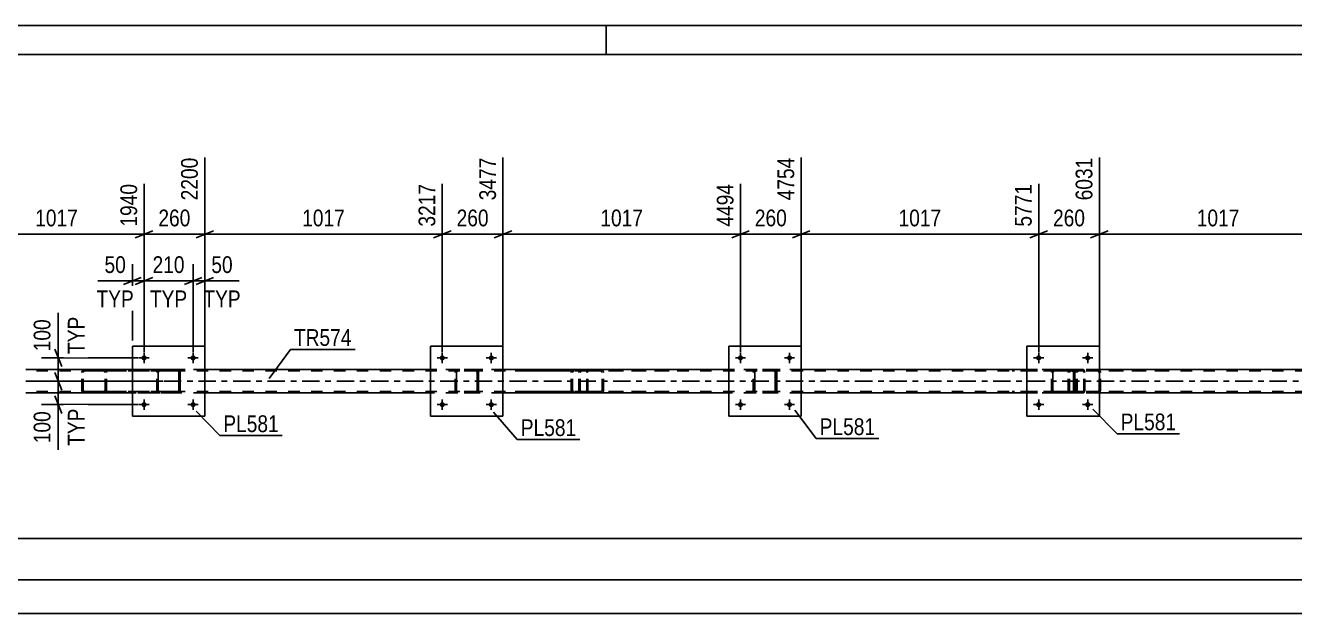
# Model space of a CAD drawing. Header units: millimetres. Extents: x 0 to 841, y 0 to 594.
# Drawn here: x 111.5 to 328.9, y 493.3 to 594 of the extents above; entities that cross this region are included whole.
import ezdxf

# ---------------------------------------------------------------- set-up
doc = ezdxf.new("R2010")
doc.units = ezdxf.units.MM
doc.linetypes.add('DXK_LINE_DOT2', pattern=[3.9198, 1.9599, -1.9599])
doc.linetypes.add('DXK_LINE_DOT3', pattern=[5.9187, 2.979, -0.9799, 0.9799, -0.9799])
doc.styles.add('Arial Narrow', font='ARIALN.TTF', dxfattribs={"height": 0.2})

# ---------------------------------------------------------------- blocks, each defined once
blk = doc.blocks.new('Unknown-122567994-1133')
at = {"color": 5, "linetype": 'Continuous'}
for p, q in [((841, 594), (0, 594)), ((211, 589), (211, 594)), ((836, 589), (5, 589))]:
    blk.add_line(p, q, dxfattribs=at)
blk = doc.blocks.new('Part-122567994-3208 - 3039')
at = {"color": 2, "linetype": 'Continuous'}
for p, q in [((283.09, 539.09), (283.09, 527.09)), ((283.09, 539.09), (295.49, 539.09)), ((295.49, 539.09), (295.49, 527.09)), ((283.09, 527.09), (295.49, 527.09))]:
    blk.add_line(p, q, dxfattribs=at)
blk = doc.blocks.new('Part-122567994-3078 - 3039')
at = {"color": 7, "linetype": 'DXK_LINE_DOT2'}
for p, q in [((121.68, 535.09), (121.48, 535.05)), ((121.58, 534.83), (121.68, 534.85)), ((136.67, 535.09), (121.68, 535.09)), ((136.67, 534.85), (121.68, 534.85)), ((125.11, 535.05), (124.91, 535.09)), ((124.91, 534.85), (125.01, 534.83)), ((121.2, 534.78), (121.17, 534.61)), ((121.17, 531.57), (121.17, 534.61)), ((121.2, 534.79), (121.2, 534.78)), ((121.42, 534.61), (121.44, 534.7)), ((121.42, 531.57), (121.42, 534.61)), ((121.44, 534.7), (121.5, 534.78)), ((121.5, 534.78), (121.58, 534.83)), ((125.01, 534.83), (125.09, 534.78)), ((125.09, 534.78), (125.15, 534.7)), ((125.15, 534.7), (125.17, 534.61)), ((125.17, 531.57), (125.17, 534.61)), ((125.39, 534.78), (125.38, 534.79)), ((125.42, 534.61), (125.39, 534.78)), ((125.42, 531.57), (125.42, 534.61)), ((121.17, 531.57), (121.2, 531.39)), ((121.44, 531.48), (121.42, 531.57)), ((121.5, 531.4), (121.44, 531.48)), ((121.48, 531.13), (121.68, 531.09)), ((121.58, 531.35), (121.5, 531.4)), ((121.68, 531.33), (121.58, 531.35)), ((136.67, 531.33), (121.68, 531.33)), ((136.67, 531.09), (121.68, 531.09)), ((125.01, 531.35), (124.91, 531.33)), ((124.91, 531.09), (125.11, 531.13)), ((125.09, 531.4), (125.01, 531.35)), ((125.15, 531.48), (125.09, 531.4)), ((125.17, 531.57), (125.15, 531.48)), ((125.38, 531.39), (125.42, 531.57))]:
    blk.add_line(p, q, dxfattribs=at)
for centre, start, end in [((121.66, 534.59), 110.7583, 155.6801), ((124.93, 534.59), 24.3199, 69.2417), ((121.66, 531.59), 204.3199, 249.2417), ((124.93, 531.59), 290.7583, 335.6801)]:
    blk.add_arc(centre, 0.496, start, end, dxfattribs=at)
blk = doc.blocks.new('Part-122567994-3209 - 3039')
at = {"color": 7, "linetype": 'DXK_LINE_DOT2'}
for p, q in [((236.5, 535.05), (236.69, 535.09)), ((236.69, 535.09), (236.5, 535.05)), ((236.69, 534.85), (236.6, 534.83)), ((239.73, 535.09), (236.69, 535.09)), ((239.73, 534.85), (236.69, 534.85)), ((239.73, 535.09), (239.91, 535.05)), ((239.91, 535.05), (239.73, 535.09)), ((239.73, 534.85), (239.82, 534.83)), ((236.21, 534.61), (236.24, 534.79)), ((236.24, 534.79), (236.21, 534.61)), ((236.21, 531.57), (236.21, 534.61)), ((236.21, 534.61), (236.21, 534.61)), ((236.21, 531.57), (236.21, 534.61)), ((236.45, 534.61), (236.47, 534.7)), ((236.47, 534.7), (236.45, 534.61)), ((236.45, 531.57), (236.45, 534.61)), ((236.45, 534.61), (236.45, 534.61)), ((236.45, 534.61), (236.45, 531.57)), ((236.47, 534.7), (236.52, 534.78)), ((236.52, 534.78), (236.47, 534.7)), ((236.52, 534.78), (236.6, 534.83)), ((236.6, 534.83), (236.52, 534.78)), ((239.82, 534.83), (239.9, 534.78)), ((239.9, 534.78), (239.82, 534.83)), ((239.9, 534.78), (239.95, 534.7)), ((239.95, 534.7), (239.9, 534.78)), ((239.95, 534.7), (239.97, 534.61)), ((239.97, 534.61), (239.95, 534.7)), ((239.97, 531.57), (239.97, 534.61)), ((239.97, 534.61), (239.97, 534.61)), ((239.97, 534.61), (239.97, 531.57)), ((240.17, 534.79), (240.21, 534.61)), ((240.21, 534.61), (240.17, 534.79)), ((240.21, 531.57), (240.21, 534.61)), ((240.21, 534.61), (240.21, 534.61)), ((240.21, 534.61), (240.21, 531.57)), ((236.21, 531.57), (236.21, 531.57)), ((236.24, 531.39), (236.21, 531.57)), ((236.21, 531.57), (236.24, 531.39)), ((236.45, 531.57), (236.45, 531.57)), ((236.47, 531.48), (236.45, 531.57)), ((236.45, 531.57), (236.47, 531.48)), ((236.52, 531.4), (236.47, 531.48)), ((236.47, 531.48), (236.52, 531.4)), ((236.69, 531.09), (236.5, 531.13)), ((236.5, 531.13), (236.69, 531.09)), ((236.6, 531.35), (236.52, 531.4)), ((236.52, 531.4), (236.6, 531.35)), ((236.69, 531.33), (236.6, 531.35)), ((239.73, 531.33), (236.69, 531.33)), ((239.73, 531.09), (236.69, 531.09)), ((239.82, 531.35), (239.73, 531.33)), ((239.91, 531.13), (239.73, 531.09)), ((239.73, 531.09), (239.91, 531.13)), ((239.9, 531.4), (239.82, 531.35)), ((239.82, 531.35), (239.9, 531.4)), ((239.95, 531.48), (239.9, 531.4)), ((239.9, 531.4), (239.95, 531.48)), ((239.97, 531.57), (239.95, 531.48)), ((239.95, 531.48), (239.97, 531.57)), ((239.97, 531.57), (239.97, 531.57)), ((240.21, 531.57), (240.17, 531.39)), ((240.17, 531.39), (240.21, 531.57)), ((240.21, 531.57), (240.21, 531.57))]:
    blk.add_line(p, q, dxfattribs=at)
at = {"color": 7, "linetype": 'DXK_LINE_DOT3'}
blk.add_line((238.21, 533.09), (238.21, 533.09), dxfattribs=at)
at = {"color": 7, "linetype": 'DXK_LINE_DOT2'}
for centre, start, end in [((236.69, 534.61), 112.5, 157.5), ((236.69, 534.61), 112.5, 157.5), ((239.73, 534.61), 22.5, 67.5), ((239.73, 534.61), 22.5, 67.5), ((236.69, 531.57), 202.5, 247.5), ((236.69, 531.57), 202.5, 247.5), ((239.73, 531.57), 292.5, 337.5), ((239.73, 531.57), 292.5, 337.5)]:
    blk.add_arc(centre, 0.48, start, end, dxfattribs=at)
blk = doc.blocks.new('Part-122567994-3145 - 3039')
at = {"color": 2, "linetype": 'Continuous'}
for p, q in [((129.85, 539.09), (129.85, 527.09)), ((129.85, 539.09), (142.25, 539.09)), ((142.25, 539.09), (142.25, 527.09)), ((129.85, 527.09), (142.25, 527.09))]:
    blk.add_line(p, q, dxfattribs=at)
blk = doc.blocks.new('Part-122567994-3214 - 3039')
at = {"color": 2, "linetype": 'Continuous'}
for p, q in [((232.01, 539.09), (232.01, 527.09)), ((232.01, 539.09), (244.41, 539.09)), ((244.41, 539.09), (244.41, 527.09)), ((232.01, 527.09), (244.41, 527.09))]:
    blk.add_line(p, q, dxfattribs=at)
blk = doc.blocks.new('Part-122567994-3088 - 3039')
at = {"color": 7, "linetype": 'DXK_LINE_DOT2'}
for p, q in [((291.95, 535.09), (291.75, 535.05)), ((291.85, 534.83), (291.95, 534.85)), ((306.93, 535.09), (291.95, 535.09)), ((306.93, 534.85), (291.95, 534.85)), ((295.38, 535.05), (295.18, 535.09)), ((295.18, 534.85), (295.28, 534.83)), ((291.47, 534.79), (291.43, 534.61)), ((291.43, 531.57), (291.43, 534.61)), ((291.69, 534.61), (291.71, 534.7)), ((291.69, 531.57), (291.69, 534.61)), ((291.71, 534.7), (291.76, 534.78)), ((291.76, 534.78), (291.85, 534.83)), ((295.28, 534.83), (295.36, 534.78)), ((295.36, 534.78), (295.42, 534.7)), ((295.42, 534.7), (295.44, 534.61)), ((295.44, 531.57), (295.44, 534.61)), ((295.66, 534.78), (295.65, 534.79)), ((295.69, 534.61), (295.66, 534.78)), ((295.69, 531.57), (295.69, 534.61)), ((291.43, 531.57), (291.47, 531.39)), ((291.71, 531.48), (291.69, 531.57)), ((291.76, 531.4), (291.71, 531.48)), ((291.75, 531.13), (291.95, 531.09)), ((291.85, 531.35), (291.76, 531.4)), ((291.95, 531.33), (291.85, 531.35)), ((306.93, 531.33), (291.95, 531.33)), ((306.93, 531.09), (291.95, 531.09)), ((295.28, 531.35), (295.18, 531.33)), ((295.18, 531.09), (295.38, 531.13)), ((295.36, 531.4), (295.28, 531.35)), ((295.42, 531.48), (295.36, 531.4)), ((295.44, 531.57), (295.42, 531.48)), ((295.65, 531.39), (295.69, 531.57))]:
    blk.add_line(p, q, dxfattribs=at)
for centre, start, end in [((291.93, 534.59), 110.7583, 155.6801), ((295.2, 534.59), 24.3199, 69.2417), ((291.93, 531.59), 204.3199, 249.2417), ((295.2, 531.59), 290.7583, 335.6801)]:
    blk.add_arc(centre, 0.496, start, end, dxfattribs=at)
blk = doc.blocks.new('Part-122567994-3089 - 3039')
at = {"color": 7, "linetype": 'DXK_LINE_DOT2'}
for p, q in [((292.71, 535.09), (280.55, 535.09)), ((292.71, 534.85), (280.55, 534.85)), ((290.62, 535.09), (290.43, 535.05)), ((290.52, 534.83), (290.62, 534.85)), ((291.43, 534.85), (291.43, 535.09)), ((292.81, 535.05), (292.71, 535.09)), ((292.71, 534.85), (292.76, 534.83)), ((292.9, 534.95), (292.81, 535.05)), ((292.96, 534.79), (292.9, 534.95)), ((290.16, 534.79), (290.12, 534.61)), ((290.12, 531.57), (290.12, 534.61)), ((290.37, 534.61), (290.39, 534.7)), ((290.37, 531.57), (290.37, 534.61)), ((290.39, 534.7), (290.44, 534.78)), ((290.44, 534.78), (290.52, 534.83)), ((292.76, 534.83), (292.81, 534.78)), ((292.81, 534.78), (292.84, 534.7)), ((292.84, 534.7), (292.85, 534.61)), ((292.85, 531.57), (292.85, 534.61)), ((292.98, 534.61), (292.96, 534.79)), ((292.98, 531.57), (292.98, 534.61)), ((292.71, 531.33), (280.55, 531.33)), ((292.71, 531.09), (280.55, 531.09)), ((290.12, 531.57), (290.16, 531.39)), ((290.39, 531.48), (290.37, 531.57)), ((290.44, 531.4), (290.39, 531.48)), ((290.43, 531.13), (290.62, 531.09)), ((290.52, 531.35), (290.44, 531.4)), ((290.62, 531.33), (290.52, 531.35)), ((291.43, 531.09), (291.43, 531.33)), ((292.76, 531.35), (292.71, 531.33)), ((292.71, 531.09), (292.81, 531.13)), ((292.81, 531.4), (292.76, 531.35)), ((292.84, 531.48), (292.81, 531.4)), ((292.81, 531.13), (292.9, 531.23)), ((292.85, 531.57), (292.84, 531.48)), ((292.9, 531.23), (292.96, 531.39)), ((292.96, 531.39), (292.98, 531.57))]:
    blk.add_line(p, q, dxfattribs=at)
for centre, start, end in [((290.6, 534.6), 111.1941, 156.1506), ((290.6, 531.59), 203.8494, 248.8059)]:
    blk.add_arc(centre, 0.492, start, end, dxfattribs=at)
blk = doc.blocks.new('Part-122567994-3090 - 3039')
at = {"color": 7, "linetype": 'DXK_LINE_DOT2'}
for p, q in [((207.58, 535.09), (195.42, 535.09)), ((207.58, 534.85), (195.42, 534.85)), ((205.49, 535.09), (205.29, 535.05)), ((205.39, 534.83), (205.49, 534.85)), ((206.3, 534.85), (206.3, 535.09)), ((207.68, 535.05), (207.58, 535.09)), ((207.58, 534.85), (207.63, 534.83)), ((207.77, 534.95), (207.68, 535.05)), ((207.83, 534.79), (207.77, 534.95)), ((205.02, 534.78), (204.98, 534.61)), ((204.98, 531.57), (204.98, 534.61)), ((205.02, 534.79), (205.02, 534.78)), ((205.23, 534.61), (205.25, 534.7)), ((205.23, 531.57), (205.23, 534.61)), ((205.25, 534.7), (205.31, 534.78)), ((205.31, 534.78), (205.39, 534.83)), ((207.63, 534.83), (207.67, 534.78)), ((207.67, 534.78), (207.7, 534.7)), ((207.7, 534.7), (207.71, 534.61)), ((207.71, 531.57), (207.71, 534.61)), ((207.85, 534.61), (207.83, 534.79)), ((207.85, 531.57), (207.85, 534.61)), ((207.58, 531.33), (195.42, 531.33)), ((207.58, 531.09), (195.42, 531.09)), ((204.98, 531.57), (205.02, 531.39)), ((205.25, 531.48), (205.23, 531.57)), ((205.31, 531.4), (205.25, 531.48)), ((205.29, 531.13), (205.49, 531.09)), ((205.39, 531.35), (205.31, 531.4)), ((205.49, 531.33), (205.39, 531.35)), ((206.3, 531.09), (206.3, 531.33)), ((207.63, 531.35), (207.58, 531.33)), ((207.58, 531.09), (207.68, 531.13)), ((207.67, 531.4), (207.63, 531.35)), ((207.7, 531.48), (207.67, 531.4)), ((207.68, 531.13), (207.77, 531.23)), ((207.71, 531.57), (207.7, 531.48)), ((207.77, 531.23), (207.83, 531.39)), ((207.83, 531.39), (207.85, 531.57))]:
    blk.add_line(p, q, dxfattribs=at)
for centre, start, end in [((205.47, 534.6), 111.1941, 156.1506), ((205.47, 531.59), 203.8494, 248.8059)]:
    blk.add_arc(centre, 0.492, start, end, dxfattribs=at)
blk = doc.blocks.new('Part-122567994-3109 - 3039')
at = {"color": 2, "linetype": 'Continuous'}
for p, q in [((129.85, 535.09), (111.57, 535.09)), ((180.93, 535.09), (142.25, 535.09)), ((232.01, 535.09), (193.33, 535.09)), ((283.09, 535.09), (244.41, 535.09)), ((334.17, 535.09), (295.49, 535.09)), ((129.85, 531.09), (111.57, 531.09)), ((180.93, 531.09), (142.25, 531.09)), ((232.01, 531.09), (193.33, 531.09)), ((283.09, 531.09), (244.41, 531.09)), ((334.17, 531.09), (295.49, 531.09))]:
    blk.add_line(p, q, dxfattribs=at)
at = {"color": 7, "linetype": 'DXK_LINE_DOT2'}
for p, q in [((754.31, 534.85), (111.57, 534.85)), ((754.31, 535.09), (129.85, 535.09)), ((142.25, 535.09), (129.85, 535.09)), ((193.33, 535.09), (180.93, 535.09)), ((244.41, 535.09), (232.01, 535.09)), ((295.49, 535.09), (283.09, 535.09)), ((754.31, 531.33), (111.57, 531.33)), ((142.25, 531.09), (129.85, 531.09)), ((193.33, 531.09), (180.93, 531.09)), ((244.41, 531.09), (232.01, 531.09)), ((295.49, 531.09), (283.09, 531.09))]:
    blk.add_line(p, q, dxfattribs=at)
at = {"color": 7, "linetype": 'DXK_LINE_DOT3'}
blk.add_line((111.57, 533.09), (754.31, 533.09), dxfattribs=at)
blk = doc.blocks.new('Part-122567994-3115 - 3039')
at = {"color": 7, "linetype": 'DXK_LINE_DOT2'}
for p, q in [((206.81, 535.09), (206.62, 535.05)), ((206.71, 534.83), (206.81, 534.85)), ((221.8, 535.09), (206.81, 535.09)), ((221.8, 534.85), (206.81, 534.85)), ((210.24, 535.05), (210.05, 535.09)), ((210.05, 534.85), (210.14, 534.83)), ((206.34, 534.78), (206.3, 534.61)), ((206.3, 531.57), (206.3, 534.61)), ((206.34, 534.79), (206.34, 534.78)), ((206.56, 534.61), (206.58, 534.7)), ((206.56, 531.57), (206.56, 534.61)), ((206.58, 534.7), (206.63, 534.78)), ((206.63, 534.78), (206.71, 534.83)), ((210.14, 534.83), (210.23, 534.78)), ((210.23, 534.78), (210.28, 534.7)), ((210.28, 534.7), (210.3, 534.61)), ((210.3, 531.57), (210.3, 534.61)), ((210.52, 534.78), (210.52, 534.79)), ((210.56, 534.61), (210.52, 534.78)), ((210.56, 531.57), (210.56, 534.61)), ((206.3, 531.57), (206.34, 531.39)), ((206.58, 531.48), (206.56, 531.57)), ((206.63, 531.4), (206.58, 531.48)), ((206.62, 531.13), (206.81, 531.09)), ((206.71, 531.35), (206.63, 531.4)), ((206.81, 531.33), (206.71, 531.35)), ((221.8, 531.33), (206.81, 531.33)), ((221.8, 531.09), (206.81, 531.09)), ((210.14, 531.35), (210.05, 531.33)), ((210.05, 531.09), (210.24, 531.13)), ((210.23, 531.4), (210.14, 531.35)), ((210.28, 531.48), (210.23, 531.4)), ((210.3, 531.57), (210.28, 531.48)), ((210.52, 531.39), (210.56, 531.57))]:
    blk.add_line(p, q, dxfattribs=at)
for centre, start, end in [((206.79, 534.59), 110.7583, 155.6801), ((210.07, 534.59), 24.3199, 69.2417), ((206.79, 531.59), 204.3199, 249.2417), ((210.07, 531.59), 290.7583, 335.6801)]:
    blk.add_arc(centre, 0.496, start, end, dxfattribs=at)
blk = doc.blocks.new('Part-122567994-3140 - 3039')
at = {"color": 7, "linetype": 'DXK_LINE_DOT2'}
for p, q in [((134.34, 535.05), (134.53, 535.09)), ((134.53, 535.09), (134.34, 535.05)), ((134.53, 534.85), (134.44, 534.83)), ((137.57, 535.09), (134.53, 535.09)), ((137.57, 534.85), (134.53, 534.85)), ((137.57, 535.09), (137.75, 535.05)), ((137.75, 535.05), (137.57, 535.09)), ((137.57, 534.85), (137.66, 534.83)), ((134.05, 534.61), (134.08, 534.79)), ((134.08, 534.79), (134.05, 534.61)), ((134.05, 531.57), (134.05, 534.61)), ((134.05, 534.61), (134.05, 534.61)), ((134.05, 531.57), (134.05, 534.61)), ((134.29, 534.61), (134.31, 534.7)), ((134.31, 534.7), (134.29, 534.61)), ((134.29, 531.57), (134.29, 534.61)), ((134.29, 534.61), (134.29, 534.61)), ((134.29, 534.61), (134.29, 531.57)), ((134.31, 534.7), (134.36, 534.78)), ((134.36, 534.78), (134.31, 534.7)), ((134.36, 534.78), (134.44, 534.83)), ((134.44, 534.83), (134.36, 534.78)), ((137.66, 534.83), (137.74, 534.78)), ((137.74, 534.78), (137.66, 534.83)), ((137.74, 534.78), (137.79, 534.7)), ((137.79, 534.7), (137.74, 534.78)), ((137.79, 534.7), (137.81, 534.61)), ((137.81, 534.61), (137.79, 534.7)), ((137.81, 531.57), (137.81, 534.61)), ((137.81, 534.61), (137.81, 534.61)), ((137.81, 534.61), (137.81, 531.57)), ((138.01, 534.79), (138.05, 534.61)), ((138.05, 534.61), (138.01, 534.79)), ((138.05, 531.57), (138.05, 534.61)), ((138.05, 534.61), (138.05, 534.61)), ((138.05, 534.61), (138.05, 531.57)), ((134.05, 531.57), (134.05, 531.57)), ((134.08, 531.39), (134.05, 531.57)), ((134.05, 531.57), (134.08, 531.39)), ((134.29, 531.57), (134.29, 531.57)), ((134.31, 531.48), (134.29, 531.57)), ((134.29, 531.57), (134.31, 531.48)), ((134.36, 531.4), (134.31, 531.48)), ((134.31, 531.48), (134.36, 531.4)), ((134.53, 531.09), (134.34, 531.13)), ((134.34, 531.13), (134.53, 531.09)), ((134.44, 531.35), (134.36, 531.4)), ((134.36, 531.4), (134.44, 531.35)), ((134.53, 531.33), (134.44, 531.35)), ((137.57, 531.33), (134.53, 531.33)), ((137.57, 531.09), (134.53, 531.09)), ((137.66, 531.35), (137.57, 531.33)), ((137.75, 531.13), (137.57, 531.09)), ((137.57, 531.09), (137.75, 531.13)), ((137.74, 531.4), (137.66, 531.35)), ((137.66, 531.35), (137.74, 531.4)), ((137.79, 531.48), (137.74, 531.4)), ((137.74, 531.4), (137.79, 531.48)), ((137.81, 531.57), (137.79, 531.48)), ((137.79, 531.48), (137.81, 531.57)), ((137.81, 531.57), (137.81, 531.57)), ((138.05, 531.57), (138.01, 531.39)), ((138.01, 531.39), (138.05, 531.57)), ((138.05, 531.57), (138.05, 531.57))]:
    blk.add_line(p, q, dxfattribs=at)
at = {"color": 7, "linetype": 'DXK_LINE_DOT3'}
blk.add_line((136.05, 533.09), (136.05, 533.09), dxfattribs=at)
at = {"color": 7, "linetype": 'DXK_LINE_DOT2'}
for centre, start, end in [((134.53, 534.61), 112.5, 157.5), ((134.53, 534.61), 112.5, 157.5), ((137.57, 534.61), 22.5, 67.5), ((137.57, 534.61), 22.5, 67.5), ((134.53, 531.57), 202.5, 247.5), ((134.53, 531.57), 202.5, 247.5), ((137.57, 531.57), 292.5, 337.5), ((137.57, 531.57), 292.5, 337.5)]:
    blk.add_arc(centre, 0.48, start, end, dxfattribs=at)
blk = doc.blocks.new('Part-122567994-3215 - 3039')
at = {"color": 7, "linetype": 'DXK_LINE_DOT2'}
for p, q in [((185.42, 535.05), (185.61, 535.09)), ((185.61, 535.09), (185.42, 535.05)), ((185.61, 534.85), (185.52, 534.83)), ((188.65, 535.09), (185.61, 535.09)), ((188.65, 534.85), (185.61, 534.85)), ((188.65, 535.09), (188.83, 535.05)), ((188.83, 535.05), (188.65, 535.09)), ((188.65, 534.85), (188.74, 534.83)), ((185.13, 534.61), (185.16, 534.79)), ((185.16, 534.79), (185.13, 534.61)), ((185.13, 531.57), (185.13, 534.61)), ((185.13, 534.61), (185.13, 534.61)), ((185.13, 531.57), (185.13, 534.61)), ((185.37, 534.61), (185.39, 534.7)), ((185.39, 534.7), (185.37, 534.61)), ((185.37, 531.57), (185.37, 534.61)), ((185.37, 534.61), (185.37, 534.61)), ((185.37, 534.61), (185.37, 531.57)), ((185.39, 534.7), (185.44, 534.78)), ((185.44, 534.78), (185.39, 534.7)), ((185.44, 534.78), (185.52, 534.83)), ((185.52, 534.83), (185.44, 534.78)), ((188.74, 534.83), (188.82, 534.78)), ((188.82, 534.78), (188.74, 534.83)), ((188.82, 534.78), (188.87, 534.7)), ((188.87, 534.7), (188.82, 534.78)), ((188.87, 534.7), (188.89, 534.61)), ((188.89, 534.61), (188.87, 534.7)), ((188.89, 531.57), (188.89, 534.61)), ((188.89, 534.61), (188.89, 534.61)), ((188.89, 534.61), (188.89, 531.57)), ((189.09, 534.79), (189.13, 534.61)), ((189.13, 534.61), (189.09, 534.79)), ((189.13, 531.57), (189.13, 534.61)), ((189.13, 534.61), (189.13, 534.61)), ((189.13, 534.61), (189.13, 531.57)), ((185.13, 531.57), (185.13, 531.57)), ((185.16, 531.39), (185.13, 531.57)), ((185.13, 531.57), (185.16, 531.39)), ((185.37, 531.57), (185.37, 531.57)), ((185.39, 531.48), (185.37, 531.57)), ((185.37, 531.57), (185.39, 531.48)), ((185.44, 531.4), (185.39, 531.48)), ((185.39, 531.48), (185.44, 531.4)), ((185.61, 531.09), (185.42, 531.13)), ((185.42, 531.13), (185.61, 531.09)), ((185.52, 531.35), (185.44, 531.4)), ((185.44, 531.4), (185.52, 531.35)), ((185.61, 531.33), (185.52, 531.35)), ((188.65, 531.33), (185.61, 531.33)), ((188.65, 531.09), (185.61, 531.09)), ((188.74, 531.35), (188.65, 531.33)), ((188.83, 531.13), (188.65, 531.09)), ((188.65, 531.09), (188.83, 531.13)), ((188.82, 531.4), (188.74, 531.35)), ((188.74, 531.35), (188.82, 531.4)), ((188.87, 531.48), (188.82, 531.4)), ((188.82, 531.4), (188.87, 531.48)), ((188.89, 531.57), (188.87, 531.48)), ((188.87, 531.48), (188.89, 531.57)), ((188.89, 531.57), (188.89, 531.57)), ((189.13, 531.57), (189.09, 531.39)), ((189.09, 531.39), (189.13, 531.57)), ((189.13, 531.57), (189.13, 531.57))]:
    blk.add_line(p, q, dxfattribs=at)
at = {"color": 7, "linetype": 'DXK_LINE_DOT3'}
blk.add_line((187.13, 533.09), (187.13, 533.09), dxfattribs=at)
at = {"color": 7, "linetype": 'DXK_LINE_DOT2'}
for centre, start, end in [((185.61, 534.61), 112.5, 157.5), ((185.61, 534.61), 112.5, 157.5), ((188.65, 534.61), 22.5, 67.5), ((188.65, 534.61), 22.5, 67.5), ((185.61, 531.57), 202.5, 247.5), ((185.61, 531.57), 202.5, 247.5), ((188.65, 531.57), 292.5, 337.5), ((188.65, 531.57), 292.5, 337.5)]:
    blk.add_arc(centre, 0.48, start, end, dxfattribs=at)
blk = doc.blocks.new('Part-122567994-3220 - 3039')
at = {"color": 2, "linetype": 'Continuous'}
for p, q in [((180.93, 539.09), (180.93, 527.09)), ((180.93, 539.09), (193.33, 539.09)), ((193.33, 539.09), (193.33, 527.09)), ((180.93, 527.09), (193.33, 527.09))]:
    blk.add_line(p, q, dxfattribs=at)
blk = doc.blocks.new('Bolt-122567994-3228 - 3039')
at = {"linetype": 'Continuous'}
for points in [[(183.37, 529.09, -1), (182.49, 529.09, -1)], [(191.77, 529.09, -1), (190.89, 529.09, -1)]]:
    blk.add_hatch(color=1, dxfattribs=at).paths.add_polyline_path(points)
at = {"color": 1, "linetype": 'Continuous'}
for p, q in [((182.05, 529.09), (183.81, 529.09)), ((182.93, 529.97), (182.93, 528.21)), ((190.45, 529.09), (192.21, 529.09)), ((191.33, 529.97), (191.33, 528.21))]:
    blk.add_line(p, q, dxfattribs=at)
blk = doc.blocks.new('Part-122567994-3234 - 3039')
at = {"color": 7, "linetype": 'DXK_LINE_DOT2'}
for p, q in [((287.58, 535.05), (287.77, 535.09)), ((287.77, 535.09), (287.58, 535.05)), ((287.77, 534.85), (287.68, 534.83)), ((290.81, 535.09), (287.77, 535.09)), ((290.81, 534.85), (287.77, 534.85)), ((290.81, 535.09), (290.99, 535.05)), ((290.99, 535.05), (290.81, 535.09)), ((290.81, 534.85), (290.9, 534.83)), ((287.29, 534.61), (287.32, 534.79)), ((287.32, 534.79), (287.29, 534.61)), ((287.29, 531.57), (287.29, 534.61)), ((287.29, 534.61), (287.29, 534.61)), ((287.29, 531.57), (287.29, 534.61)), ((287.53, 534.61), (287.55, 534.7)), ((287.55, 534.7), (287.53, 534.61)), ((287.53, 531.57), (287.53, 534.61)), ((287.53, 534.61), (287.53, 534.61)), ((287.53, 534.61), (287.53, 531.57)), ((287.55, 534.7), (287.6, 534.78)), ((287.6, 534.78), (287.55, 534.7)), ((287.6, 534.78), (287.68, 534.83)), ((287.68, 534.83), (287.6, 534.78)), ((290.9, 534.83), (290.98, 534.78)), ((290.98, 534.78), (290.9, 534.83)), ((290.98, 534.78), (291.03, 534.7)), ((291.03, 534.7), (290.98, 534.78)), ((291.03, 534.7), (291.05, 534.61)), ((291.05, 534.61), (291.03, 534.7)), ((291.05, 531.57), (291.05, 534.61)), ((291.05, 534.61), (291.05, 534.61)), ((291.05, 534.61), (291.05, 531.57)), ((291.25, 534.79), (291.29, 534.61)), ((291.29, 534.61), (291.25, 534.79)), ((291.29, 531.57), (291.29, 534.61)), ((291.29, 534.61), (291.29, 534.61)), ((291.29, 534.61), (291.29, 531.57)), ((287.29, 531.57), (287.29, 531.57)), ((287.32, 531.39), (287.29, 531.57)), ((287.29, 531.57), (287.32, 531.39)), ((287.53, 531.57), (287.53, 531.57)), ((287.55, 531.48), (287.53, 531.57)), ((287.53, 531.57), (287.55, 531.48)), ((287.6, 531.4), (287.55, 531.48)), ((287.55, 531.48), (287.6, 531.4)), ((287.77, 531.09), (287.58, 531.13)), ((287.58, 531.13), (287.77, 531.09)), ((287.68, 531.35), (287.6, 531.4)), ((287.6, 531.4), (287.68, 531.35)), ((287.77, 531.33), (287.68, 531.35)), ((290.81, 531.33), (287.77, 531.33)), ((290.81, 531.09), (287.77, 531.09)), ((290.9, 531.35), (290.81, 531.33)), ((290.99, 531.13), (290.81, 531.09)), ((290.81, 531.09), (290.99, 531.13)), ((290.98, 531.4), (290.9, 531.35)), ((290.9, 531.35), (290.98, 531.4)), ((291.03, 531.48), (290.98, 531.4)), ((290.98, 531.4), (291.03, 531.48)), ((291.05, 531.57), (291.03, 531.48)), ((291.03, 531.48), (291.05, 531.57)), ((291.05, 531.57), (291.05, 531.57)), ((291.29, 531.57), (291.25, 531.39)), ((291.25, 531.39), (291.29, 531.57)), ((291.29, 531.57), (291.29, 531.57))]:
    blk.add_line(p, q, dxfattribs=at)
at = {"color": 7, "linetype": 'DXK_LINE_DOT3'}
blk.add_line((289.29, 533.09), (289.29, 533.09), dxfattribs=at)
at = {"color": 7, "linetype": 'DXK_LINE_DOT2'}
for centre, start, end in [((287.77, 534.61), 112.5, 157.5), ((287.77, 534.61), 112.5, 157.5), ((290.81, 534.61), 22.5, 67.5), ((290.81, 534.61), 22.5, 67.5), ((287.77, 531.57), 202.5, 247.5), ((287.77, 531.57), 202.5, 247.5), ((290.81, 531.57), 292.5, 337.5), ((290.81, 531.57), 292.5, 337.5)]:
    blk.add_arc(centre, 0.48, start, end, dxfattribs=at)
blk = doc.blocks.new('Bolt-122567994-3236 - 3039')
at = {"linetype": 'Continuous'}
for points in [[(285.53, 529.09, -1), (284.65, 529.09, -1)], [(293.93, 529.09, -1), (293.05, 529.09, -1)]]:
    blk.add_hatch(color=1, dxfattribs=at).paths.add_polyline_path(points)
at = {"color": 1, "linetype": 'Continuous'}
for p, q in [((284.21, 529.09), (285.97, 529.09)), ((285.09, 529.97), (285.09, 528.21)), ((292.61, 529.09), (294.37, 529.09)), ((293.49, 529.97), (293.49, 528.21))]:
    blk.add_line(p, q, dxfattribs=at)
blk = doc.blocks.new('Bolt-122567994-3237 - 3039')
at = {"linetype": 'Continuous'}
for points in [[(285.53, 537.09, -1), (284.65, 537.09, -1)], [(293.93, 537.09, -1), (293.05, 537.09, -1)]]:
    blk.add_hatch(color=1, dxfattribs=at).paths.add_polyline_path(points)
at = {"color": 1, "linetype": 'Continuous'}
for p, q in [((284.21, 537.09), (285.97, 537.09)), ((285.09, 537.97), (285.09, 536.21)), ((292.61, 537.09), (294.37, 537.09)), ((293.49, 537.97), (293.49, 536.21))]:
    blk.add_line(p, q, dxfattribs=at)
blk = doc.blocks.new('Bolt-122567994-3238 - 3039')
at = {"linetype": 'Continuous'}
for points in [[(234.45, 529.09, -1), (233.57, 529.09, -1)], [(242.85, 529.09, -1), (241.97, 529.09, -1)]]:
    blk.add_hatch(color=1, dxfattribs=at).paths.add_polyline_path(points)
at = {"color": 1, "linetype": 'Continuous'}
for p, q in [((233.13, 529.09), (234.89, 529.09)), ((234.01, 529.97), (234.01, 528.21)), ((241.53, 529.09), (243.29, 529.09)), ((242.41, 529.97), (242.41, 528.21))]:
    blk.add_line(p, q, dxfattribs=at)
blk = doc.blocks.new('Bolt-122567994-3239 - 3039')
at = {"linetype": 'Continuous'}
for points in [[(234.45, 537.09, -1), (233.57, 537.09, -1)], [(242.85, 537.09, -1), (241.97, 537.09, -1)]]:
    blk.add_hatch(color=1, dxfattribs=at).paths.add_polyline_path(points)
at = {"color": 1, "linetype": 'Continuous'}
for p, q in [((233.13, 537.09), (234.89, 537.09)), ((234.01, 537.97), (234.01, 536.21)), ((241.53, 537.09), (243.29, 537.09)), ((242.41, 537.97), (242.41, 536.21))]:
    blk.add_line(p, q, dxfattribs=at)
blk = doc.blocks.new('Bolt-122567994-3259 - 3039')
at = {"linetype": 'Continuous'}
for points in [[(183.37, 537.09, -1), (182.49, 537.09, -1)], [(191.77, 537.09, -1), (190.89, 537.09, -1)]]:
    blk.add_hatch(color=1, dxfattribs=at).paths.add_polyline_path(points)
at = {"color": 1, "linetype": 'Continuous'}
for p, q in [((182.05, 537.09), (183.81, 537.09)), ((182.93, 537.97), (182.93, 536.21)), ((190.45, 537.09), (192.21, 537.09)), ((191.33, 537.97), (191.33, 536.21))]:
    blk.add_line(p, q, dxfattribs=at)
blk = doc.blocks.new('Bolt-122567994-3260 - 3039')
at = {"linetype": 'Continuous'}
for points in [[(132.29, 529.09, -1), (131.41, 529.09, -1)], [(140.69, 529.09, -1), (139.81, 529.09, -1)]]:
    blk.add_hatch(color=1, dxfattribs=at).paths.add_polyline_path(points)
at = {"color": 1, "linetype": 'Continuous'}
for p, q in [((130.97, 529.09), (132.73, 529.09)), ((131.85, 529.97), (131.85, 528.21)), ((139.37, 529.09), (141.13, 529.09)), ((140.25, 529.97), (140.25, 528.21))]:
    blk.add_line(p, q, dxfattribs=at)
blk = doc.blocks.new('Bolt-122567994-3261 - 3039')
at = {"linetype": 'Continuous'}
for points in [[(132.29, 537.09, -1), (131.41, 537.09, -1)], [(140.69, 537.09, -1), (139.81, 537.09, -1)]]:
    blk.add_hatch(color=1, dxfattribs=at).paths.add_polyline_path(points)
at = {"color": 1, "linetype": 'Continuous'}
for p, q in [((130.97, 537.09), (132.73, 537.09)), ((131.85, 537.97), (131.85, 536.21)), ((139.37, 537.09), (141.13, 537.09)), ((140.25, 537.97), (140.25, 536.21))]:
    blk.add_line(p, q, dxfattribs=at)
blk = doc.blocks.new('StraightDimension-122567994-3342 - 3039')
at = {"color": 7, "linetype": 'Continuous'}
for p, q in [((130.85, 537.09), (114.3, 537.09)), ((116.55, 538.59), (117.75, 535.59)), ((117.15, 533.09), (117.15, 537.09)), ((135.05, 533.09), (114.3, 533.09)), ((117.75, 531.59), (116.55, 534.59))]:
    blk.add_line(p, q, dxfattribs=at)
at = {"color": 0}
blk.add_wipeout([(116.4, 544.3), (112.2, 544.3), (112.2, 537.62), (116.4, 537.62)], dxfattribs=at)
at = {"color": 7, "linetype": 'Continuous'}
blk.add_line((117.15, 537.09), (117.15, 544.83), dxfattribs=at)
at = {"color": 3, "style": 'Arial Narrow'}
blk.add_text('100', height=2.863, rotation=90.0002, dxfattribs=at).set_placement((115.8, 538.22))
at = {"color": 0, "linetype": 'Continuous'}
blk.add_wipeout([(122.25, 544.75), (118.05, 544.75), (118.05, 537.16), (122.25, 537.16)], dxfattribs=at)
at = {"color": 7, "linetype": 'Continuous'}
blk.add_line((117.15, 537.09), (117.15, 544.83), dxfattribs=at)
at = {"color": 3, "linetype": 'Continuous', "style": 'Arial Narrow'}
blk.add_text('TYP', height=2.863, rotation=90.0002, dxfattribs=at).set_placement((121.65, 537.76))
blk = doc.blocks.new('StraightDimension-122567994-29153 - 3039')
at = {"color": 7, "linetype": 'Continuous'}
for p, q in [((142.25, 536.09), (142.25, 571.38)), ((131.85, 538.09), (131.85, 566.88)), ((130.35, 557.66), (133.35, 558.86)), ((143.75, 558.86), (140.75, 557.66)), ((131.85, 558.26), (142.25, 558.26))]:
    blk.add_line(p, q, dxfattribs=at)
at = {"color": 0}
blk.add_wipeout([(140.39, 559.01), (140.39, 563.21), (133.7, 563.21), (133.7, 559.01)], dxfattribs=at)
at = {"color": 0, "linetype": 'Continuous'}
blk.add_wipeout([(141.65, 571.98), (137.45, 571.98), (137.45, 563.46), (141.65, 563.46)], dxfattribs=at)
at = {"color": 3, "linetype": 'Continuous', "style": 'Arial Narrow'}
blk.add_text('2200', height=2.863, rotation=90.0002, dxfattribs=at).set_placement((141.05, 564.06))
at = {"color": 3, "style": 'Arial Narrow'}
blk.add_text('260', height=2.863, dxfattribs=at).set_placement((134.3, 559.61))
blk = doc.blocks.new('StraightDimension-122567994-3402 - 3039')
at = {"color": 7, "linetype": 'Continuous'}
for p, q in [((129.85, 540.09), (129.85, 553.12)), ((131.85, 538.09), (131.85, 553.12)), ((128.35, 549.67), (131.35, 550.87)), ((129.85, 550.27), (131.85, 550.27)), ((133.35, 550.87), (130.35, 549.67))]:
    blk.add_line(p, q, dxfattribs=at)
at = {"color": 0}
blk.add_wipeout([(129.32, 551.02), (129.32, 555.22), (124.47, 555.22), (124.47, 551.02)], dxfattribs=at)
at = {"color": 7, "linetype": 'Continuous'}
blk.add_line((129.85, 550.27), (123.94, 550.27), dxfattribs=at)
at = {"color": 3, "style": 'Arial Narrow'}
blk.add_text('50', height=2.863, dxfattribs=at).set_placement((125.07, 551.62))
at = {"color": 0, "linetype": 'Continuous'}
blk.add_wipeout([(130.69, 545.17), (130.69, 549.37), (123.1, 549.37), (123.1, 545.17)], dxfattribs=at)
at = {"color": 7, "linetype": 'Continuous'}
blk.add_line((129.85, 550.27), (123.94, 550.27), dxfattribs=at)
at = {"color": 3, "linetype": 'Continuous', "style": 'Arial Narrow'}
blk.add_text('TYP', height=2.863, dxfattribs=at).set_placement((123.7, 545.77))
blk = doc.blocks.new('StraightDimension-122567994-29147 - 3039')
at = {"color": 7, "linetype": 'Continuous'}
for p, q in [((295.49, 536.09), (295.49, 571.38)), ((285.09, 538.09), (285.09, 566.88)), ((283.59, 557.66), (286.59, 558.86)), ((296.99, 558.86), (293.99, 557.66)), ((285.09, 558.26), (295.49, 558.26))]:
    blk.add_line(p, q, dxfattribs=at)
at = {"color": 0}
blk.add_wipeout([(293.63, 559.01), (293.63, 563.21), (286.95, 563.21), (286.95, 559.01)], dxfattribs=at)
at = {"color": 0, "linetype": 'Continuous'}
blk.add_wipeout([(294.89, 571.98), (290.69, 571.98), (290.69, 563.46), (294.89, 563.46)], dxfattribs=at)
at = {"color": 3, "linetype": 'Continuous', "style": 'Arial Narrow'}
blk.add_text('6031', height=2.863, rotation=90.0002, dxfattribs=at).set_placement((294.29, 564.06))
at = {"color": 3, "style": 'Arial Narrow'}
blk.add_text('260', height=2.863, dxfattribs=at).set_placement((287.55, 559.61))
blk = doc.blocks.new('StraightDimension-122567994-3357 - 3039')
at = {"color": 7, "linetype": 'Continuous'}
for p, q in [((135.05, 533.09), (114.3, 533.09)), ((116.55, 534.59), (117.75, 531.59)), ((117.15, 529.09), (117.15, 533.09)), ((117.75, 527.59), (116.55, 530.59)), ((130.85, 529.09), (114.3, 529.09))]:
    blk.add_line(p, q, dxfattribs=at)
at = {"color": 0}
blk.add_wipeout([(116.4, 528.57), (112.2, 528.57), (112.2, 521.88), (116.4, 521.88)], dxfattribs=at)
at = {"color": 7, "linetype": 'Continuous'}
blk.add_line((117.15, 529.09), (117.15, 521.36), dxfattribs=at)
at = {"color": 3, "style": 'Arial Narrow'}
blk.add_text('100', height=2.863, rotation=90.0002, dxfattribs=at).set_placement((115.8, 522.48))
at = {"color": 0, "linetype": 'Continuous'}
blk.add_wipeout([(122.25, 529.02), (118.05, 529.02), (118.05, 521.43), (122.25, 521.43)], dxfattribs=at)
at = {"color": 7, "linetype": 'Continuous'}
blk.add_line((117.15, 529.09), (117.15, 521.36), dxfattribs=at)
at = {"color": 3, "linetype": 'Continuous', "style": 'Arial Narrow'}
blk.add_text('TYP', height=2.863, rotation=90.0002, dxfattribs=at).set_placement((121.65, 522.03))
blk = doc.blocks.new('StraightDimension-122567994-3373 - 3039')
at = {"color": 7, "linetype": 'Continuous'}
for p, q in [((140.25, 538.09), (140.25, 553.12)), ((142.25, 540.09), (142.25, 553.12)), ((138.75, 549.67), (141.75, 550.87)), ((140.25, 550.27), (142.25, 550.27)), ((143.75, 550.87), (140.75, 549.67))]:
    blk.add_line(p, q, dxfattribs=at)
at = {"color": 0}
blk.add_wipeout([(147.63, 551.02), (147.63, 555.22), (142.77, 555.22), (142.77, 551.02)], dxfattribs=at)
at = {"color": 7, "linetype": 'Continuous'}
blk.add_line((142.25, 550.27), (148.15, 550.27), dxfattribs=at)
at = {"color": 3, "style": 'Arial Narrow'}
blk.add_text('50', height=2.863, dxfattribs=at).set_placement((143.37, 551.62))
at = {"color": 0, "linetype": 'Continuous'}
blk.add_wipeout([(148.99, 545.17), (148.99, 549.37), (141.41, 549.37), (141.41, 545.17)], dxfattribs=at)
at = {"color": 7, "linetype": 'Continuous'}
blk.add_line((142.25, 550.27), (148.15, 550.27), dxfattribs=at)
at = {"color": 3, "linetype": 'Continuous', "style": 'Arial Narrow'}
blk.add_text('TYP', height=2.863, dxfattribs=at).set_placement((142.01, 545.77))
blk = doc.blocks.new('StraightDimension-122567994-3386 - 3039')
at = {"color": 7, "linetype": 'Continuous'}
for p, q in [((131.85, 538.09), (131.85, 553.12)), ((140.25, 538.09), (140.25, 553.12)), ((130.35, 549.67), (133.35, 550.87)), ((131.85, 550.27), (140.25, 550.27)), ((141.75, 550.87), (138.75, 549.67))]:
    blk.add_line(p, q, dxfattribs=at)
at = {"color": 0}
blk.add_wipeout([(139.39, 551.02), (139.39, 555.22), (132.7, 555.22), (132.7, 551.02)], dxfattribs=at)
at = {"color": 0, "linetype": 'Continuous'}
blk.add_wipeout([(139.84, 545.17), (139.84, 549.37), (132.25, 549.37), (132.25, 545.17)], dxfattribs=at)
at = {"color": 3, "style": 'Arial Narrow'}
blk.add_text('210', height=2.863, dxfattribs=at).set_placement((133.3, 551.62))
at = {"color": 3, "linetype": 'Continuous', "style": 'Arial Narrow'}
blk.add_text('TYP', height=2.863, dxfattribs=at).set_placement((132.85, 545.77))
blk = doc.blocks.new('StraightDimension-122567994-3416 - 3039')
at = {"color": 7, "linetype": 'Continuous'}
blk.add_line((69.01, 493.32), (754.95, 493.32), dxfattribs=at)
blk = doc.blocks.new('StraightDimension-122567994-3437 - 3039')
at = {"color": 7, "linetype": 'Continuous'}
blk.add_line((69.65, 499.12), (754.31, 499.12), dxfattribs=at)
blk = doc.blocks.new('StraightDimension-122567994-29154 - 3039')
at = {"color": 7, "linetype": 'Continuous'}
for p, q in [((101.87, 536.09), (101.87, 569.55)), ((131.85, 538.09), (131.85, 566.88)), ((103.37, 558.86), (100.37, 557.66)), ((130.35, 557.66), (133.35, 558.86)), ((101.87, 558.26), (131.85, 558.26))]:
    blk.add_line(p, q, dxfattribs=at)
at = {"color": 0, "linetype": 'Continuous'}
blk.add_wipeout([(131.25, 567.48), (127.05, 567.48), (127.05, 558.96), (131.25, 558.96)], dxfattribs=at)
at = {"color": 0}
blk.add_wipeout([(121.11, 559.01), (121.11, 563.21), (112.6, 563.21), (112.6, 559.01)], dxfattribs=at)
at = {"color": 3, "linetype": 'Continuous', "style": 'Arial Narrow'}
blk.add_text('1940', height=2.863, rotation=90.0002, dxfattribs=at).set_placement((130.65, 559.56))
at = {"color": 3, "style": 'Arial Narrow'}
blk.add_text('1017', height=2.863, dxfattribs=at).set_placement((113.2, 559.61))
blk = doc.blocks.new('StraightDimension-122567994-29146 - 3039')
at = {"color": 7, "linetype": 'Continuous'}
for p, q in [((295.49, 536.09), (295.49, 571.38)), ((336.17, 538.09), (336.17, 566.88)), ((296.99, 558.86), (293.99, 557.66)), ((334.67, 557.66), (337.67, 558.86)), ((295.49, 558.26), (336.17, 558.26))]:
    blk.add_line(p, q, dxfattribs=at)
at = {"color": 0, "linetype": 'Continuous'}
blk.add_wipeout([(335.57, 567.48), (331.37, 567.48), (331.37, 558.96), (335.57, 558.96)], dxfattribs=at)
at = {"color": 0}
blk.add_wipeout([(320.09, 559.01), (320.09, 563.21), (311.57, 563.21), (311.57, 559.01)], dxfattribs=at)
at = {"color": 3, "linetype": 'Continuous', "style": 'Arial Narrow'}
blk.add_text('7048', height=2.863, rotation=90.0002, dxfattribs=at).set_placement((334.97, 559.56))
at = {"color": 3, "style": 'Arial Narrow'}
blk.add_text('1017', height=2.863, dxfattribs=at).set_placement((312.17, 559.61))
blk = doc.blocks.new('StraightDimension-122567994-29148 - 3039')
at = {"color": 7, "linetype": 'Continuous'}
for p, q in [((244.41, 536.09), (244.41, 571.38)), ((285.09, 538.09), (285.09, 566.88)), ((245.91, 558.86), (242.91, 557.66)), ((283.59, 557.66), (286.59, 558.86)), ((244.41, 558.26), (285.09, 558.26))]:
    blk.add_line(p, q, dxfattribs=at)
at = {"color": 0, "linetype": 'Continuous'}
blk.add_wipeout([(284.49, 567.48), (280.29, 567.48), (280.29, 558.96), (284.49, 558.96)], dxfattribs=at)
at = {"color": 0}
blk.add_wipeout([(269, 559.01), (269, 563.21), (260.49, 563.21), (260.49, 559.01)], dxfattribs=at)
at = {"color": 3, "linetype": 'Continuous', "style": 'Arial Narrow'}
blk.add_text('5771', height=2.863, rotation=90.0002, dxfattribs=at).set_placement((283.89, 559.56))
at = {"color": 3, "style": 'Arial Narrow'}
blk.add_text('1017', height=2.863, dxfattribs=at).set_placement((261.09, 559.61))
blk = doc.blocks.new('StraightDimension-122567994-29149 - 3039')
at = {"color": 7, "linetype": 'Continuous'}
for p, q in [((244.41, 536.09), (244.41, 571.38)), ((234.01, 538.09), (234.01, 566.88)), ((232.51, 557.66), (235.51, 558.86)), ((245.91, 558.86), (242.91, 557.66)), ((234.01, 558.26), (244.41, 558.26))]:
    blk.add_line(p, q, dxfattribs=at)
at = {"color": 0}
blk.add_wipeout([(242.55, 559.01), (242.55, 563.21), (235.87, 563.21), (235.87, 559.01)], dxfattribs=at)
at = {"color": 0, "linetype": 'Continuous'}
blk.add_wipeout([(243.81, 571.98), (239.61, 571.98), (239.61, 563.46), (243.81, 563.46)], dxfattribs=at)
at = {"color": 3, "linetype": 'Continuous', "style": 'Arial Narrow'}
blk.add_text('4754', height=2.863, rotation=90.0002, dxfattribs=at).set_placement((243.21, 564.06))
at = {"color": 3, "style": 'Arial Narrow'}
blk.add_text('260', height=2.863, dxfattribs=at).set_placement((236.47, 559.61))
blk = doc.blocks.new('StraightDimension-122567994-29150 - 3039')
at = {"color": 7, "linetype": 'Continuous'}
for p, q in [((193.33, 536.09), (193.33, 571.38)), ((234.01, 538.09), (234.01, 566.88)), ((194.83, 558.86), (191.83, 557.66)), ((232.51, 557.66), (235.51, 558.86)), ((193.33, 558.26), (234.01, 558.26))]:
    blk.add_line(p, q, dxfattribs=at)
at = {"color": 0, "linetype": 'Continuous'}
blk.add_wipeout([(233.41, 567.48), (229.21, 567.48), (229.21, 558.96), (233.41, 558.96)], dxfattribs=at)
at = {"color": 0}
blk.add_wipeout([(217.92, 559.01), (217.92, 563.21), (209.41, 563.21), (209.41, 559.01)], dxfattribs=at)
at = {"color": 3, "linetype": 'Continuous', "style": 'Arial Narrow'}
blk.add_text('4494', height=2.863, rotation=90.0002, dxfattribs=at).set_placement((232.81, 559.56))
at = {"color": 3, "style": 'Arial Narrow'}
blk.add_text('1017', height=2.863, dxfattribs=at).set_placement((210.01, 559.61))
blk = doc.blocks.new('StraightDimension-122567994-29151 - 3039')
at = {"color": 7, "linetype": 'Continuous'}
for p, q in [((193.33, 536.09), (193.33, 571.38)), ((182.93, 538.09), (182.93, 566.88)), ((181.43, 557.66), (184.43, 558.86)), ((194.83, 558.86), (191.83, 557.66)), ((182.93, 558.26), (193.33, 558.26))]:
    blk.add_line(p, q, dxfattribs=at)
at = {"color": 0}
blk.add_wipeout([(191.47, 559.01), (191.47, 563.21), (184.79, 563.21), (184.79, 559.01)], dxfattribs=at)
at = {"color": 0, "linetype": 'Continuous'}
blk.add_wipeout([(192.73, 571.98), (188.53, 571.98), (188.53, 563.46), (192.73, 563.46)], dxfattribs=at)
at = {"color": 3, "linetype": 'Continuous', "style": 'Arial Narrow'}
blk.add_text('3477', height=2.863, rotation=90.0002, dxfattribs=at).set_placement((192.13, 564.06))
at = {"color": 3, "style": 'Arial Narrow'}
blk.add_text('260', height=2.863, dxfattribs=at).set_placement((185.39, 559.61))
blk = doc.blocks.new('StraightDimension-122567994-29152 - 3039')
at = {"color": 7, "linetype": 'Continuous'}
for p, q in [((142.25, 536.09), (142.25, 571.38)), ((182.93, 538.09), (182.93, 566.88)), ((143.75, 558.86), (140.75, 557.66)), ((181.43, 557.66), (184.43, 558.86)), ((142.25, 558.26), (182.93, 558.26))]:
    blk.add_line(p, q, dxfattribs=at)
at = {"color": 0, "linetype": 'Continuous'}
blk.add_wipeout([(182.33, 567.48), (178.13, 567.48), (178.13, 558.96), (182.33, 558.96)], dxfattribs=at)
at = {"color": 0}
blk.add_wipeout([(166.84, 559.01), (166.84, 563.21), (158.33, 563.21), (158.33, 559.01)], dxfattribs=at)
at = {"color": 3, "linetype": 'Continuous', "style": 'Arial Narrow'}
blk.add_text('3217', height=2.863, rotation=90.0002, dxfattribs=at).set_placement((181.73, 559.56))
at = {"color": 3, "style": 'Arial Narrow'}
blk.add_text('1017', height=2.863, dxfattribs=at).set_placement((158.93, 559.61))
blk = doc.blocks.new('StraightDimension-122567994-29852 - 3039')
at = {"color": 7, "linetype": 'Continuous'}
blk.add_line((69.65, 506.17), (634.28, 506.17), dxfattribs=at)
blk = doc.blocks.new('Mark-122567994-3141 - 3039')
at = {"color": 0}
blk.add_wipeout([(154.93, 524.39), (154.93, 527.39), (145.42, 527.39), (145.42, 524.39)], dxfattribs=at)
blk.add_wipeout([(154.93, 524.39), (154.93, 527.39), (145.42, 527.39), (145.42, 524.39)], dxfattribs=at)
at = {"color": 30, "linetype": 'Continuous'}
for p, q in [((140.76, 527.99), (144.82, 523.79)), ((144.82, 523.79), (155.53, 523.79))]:
    blk.add_line(p, q, dxfattribs=at)
at = {"color": 3, "style": 'Arial Narrow'}
blk.add_text('PL581', height=2.863, dxfattribs=at).set_placement((145.42, 524.39))
blk = doc.blocks.new('Mark-122567994-3216 - 3039')
at = {"color": 0}
blk.add_wipeout([(205.89, 523.72), (205.89, 526.72), (196.38, 526.72), (196.38, 523.72)], dxfattribs=at)
blk.add_wipeout([(205.89, 523.72), (205.89, 526.72), (196.38, 526.72), (196.38, 523.72)], dxfattribs=at)
at = {"color": 30, "linetype": 'Continuous'}
for p, q in [((191.73, 527.82), (195.78, 523.12)), ((195.78, 523.12), (206.49, 523.12))]:
    blk.add_line(p, q, dxfattribs=at)
at = {"color": 3, "style": 'Arial Narrow'}
blk.add_text('PL581', height=2.863, dxfattribs=at).set_placement((196.38, 523.72))
blk = doc.blocks.new('Mark-122567994-3105 - 3039')
at = {"color": 0}
blk.add_wipeout([(167.38, 539.15), (167.38, 542.15), (157.52, 542.15), (157.52, 539.15)], dxfattribs=at)
blk.add_wipeout([(167.38, 539.15), (167.38, 542.15), (157.52, 542.15), (157.52, 539.15)], dxfattribs=at)
at = {"color": 30, "linetype": 'Continuous'}
for p, q in [((153.25, 533.56), (156.92, 538.55)), ((156.92, 538.55), (167.98, 538.55))]:
    blk.add_line(p, q, dxfattribs=at)
at = {"color": 3, "style": 'Arial Narrow'}
blk.add_text('TR574', height=2.863, dxfattribs=at).set_placement((157.52, 539.15))
blk = doc.blocks.new('Mark-122567994-3204 - 3039')
at = {"color": 0}
blk.add_wipeout([(308.64, 524.7), (308.64, 527.7), (299.14, 527.7), (299.14, 524.7)], dxfattribs=at)
blk.add_wipeout([(308.64, 524.7), (308.64, 527.7), (299.14, 527.7), (299.14, 524.7)], dxfattribs=at)
at = {"color": 30, "linetype": 'Continuous'}
for p, q in [((294.36, 528.34), (298.54, 524.1)), ((298.54, 524.1), (309.24, 524.1))]:
    blk.add_line(p, q, dxfattribs=at)
at = {"color": 3, "style": 'Arial Narrow'}
blk.add_text('PL581', height=2.863, dxfattribs=at).set_placement((299.14, 524.7))
blk = doc.blocks.new('Mark-122567994-3210 - 3039')
at = {"color": 0}
blk.add_wipeout([(257.09, 523.88), (257.09, 526.88), (247.58, 526.88), (247.58, 523.88)], dxfattribs=at)
blk.add_wipeout([(257.09, 523.88), (257.09, 526.88), (247.58, 526.88), (247.58, 523.88)], dxfattribs=at)
at = {"color": 30, "linetype": 'Continuous'}
for p, q in [((243.3, 528.12), (246.98, 523.28)), ((246.98, 523.28), (257.69, 523.28))]:
    blk.add_line(p, q, dxfattribs=at)
at = {"color": 3, "style": 'Arial Narrow'}
blk.add_text('PL581', height=2.863, dxfattribs=at).set_placement((247.58, 523.88))

msp = doc.modelspace()

# ---------------------------------------------------------------- block references
for name in ['Unknown-122567994-1133', 'Part-122567994-3145 - 3039', 'Bolt-122567994-3261 - 3039', 'Part-122567994-3220 - 3039', 'Bolt-122567994-3259 - 3039', 'Part-122567994-3214 - 3039', 'Bolt-122567994-3239 - 3039', 'Part-122567994-3208 - 3039', 'Bolt-122567994-3237 - 3039', 'Part-122567994-3109 - 3039', 'Part-122567994-3078 - 3039', 'Part-122567994-3140 - 3039', 'Part-122567994-3215 - 3039', 'Part-122567994-3090 - 3039', 'Part-122567994-3115 - 3039', 'Part-122567994-3209 - 3039', 'Part-122567994-3089 - 3039', 'Part-122567994-3234 - 3039', 'Part-122567994-3088 - 3039', 'Bolt-122567994-3260 - 3039', 'Bolt-122567994-3228 - 3039', 'Bolt-122567994-3238 - 3039', 'Bolt-122567994-3236 - 3039']:
    msp.add_blockref(name, (0, 0))

# ---------------------------------------------------------------- next in the draw order: block references
for name in ['StraightDimension-122567994-29147 - 3039', 'StraightDimension-122567994-3342 - 3039']:
    msp.add_blockref(name, (0, 0))

# ---------------------------------------------------------------- next in the draw order: block references
for name in ['StraightDimension-122567994-29153 - 3039', 'StraightDimension-122567994-29148 - 3039', 'StraightDimension-122567994-29146 - 3039', 'StraightDimension-122567994-3357 - 3039']:
    msp.add_blockref(name, (0, 0))

# ---------------------------------------------------------------- next in the draw order: block references
for name in ['StraightDimension-122567994-29149 - 3039', 'StraightDimension-122567994-3402 - 3039', 'StraightDimension-122567994-3373 - 3039', 'StraightDimension-122567994-3416 - 3039']:
    msp.add_blockref(name, (0, 0))

# ---------------------------------------------------------------- next in the draw order: block references
for name in ['StraightDimension-122567994-29150 - 3039', 'StraightDimension-122567994-3386 - 3039', 'StraightDimension-122567994-3437 - 3039']:
    msp.add_blockref(name, (0, 0))

# ---------------------------------------------------------------- next in the draw order: block references
for name in ['StraightDimension-122567994-29151 - 3039', 'StraightDimension-122567994-29154 - 3039', 'StraightDimension-122567994-29852 - 3039']:
    msp.add_blockref(name, (0, 0))

# ---------------------------------------------------------------- next in the draw order: block references
for name in ['StraightDimension-122567994-29152 - 3039', 'Mark-122567994-3204 - 3039', 'Mark-122567994-3141 - 3039', 'Mark-122567994-3216 - 3039', 'Mark-122567994-3210 - 3039']:
    msp.add_blockref(name, (0, 0))

# ---------------------------------------------------------------- next in the draw order: block references
msp.add_blockref('Mark-122567994-3105 - 3039', (0, 0))

doc.saveas('drawing.dxf')
